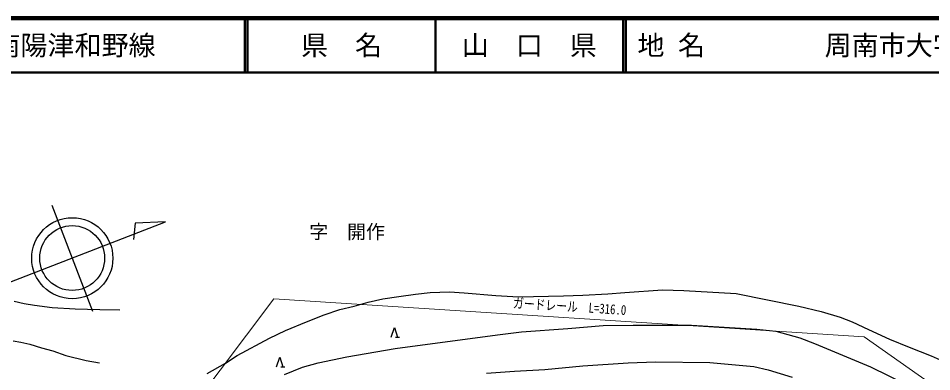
# Model space of a CAD drawing. Units: millimetres at full size, sheet at 1:1000; details may follow other scales. Extents: x 40000 to 680000, y 20000 to 380000.
# Drawn here: x 255829 to 424833, y 314630 to 380000 of the extents above; entities that cross this region are included whole.
import ezdxf
from ezdxf.enums import TextEntityAlignment as Align

# ---------------------------------------------------------------- set-up
doc = ezdxf.new("R2010")
doc.units = ezdxf.units.MM
doc.header["$LTSCALE"] = 1000
for name, color, linetype, lineweight in [('M-BGD', 7, 'Continuous', 25), ('M-BMK-SRVR', 3, 'Continuous', 25), ('M-STR-HTXT', 7, 'Continuous', 13), ('M-TTL', 2, 'Continuous', 140), ('M-TTL-LINE', 7, 'Continuous', 50)]:
    doc.layers.add(name, color=color, linetype=linetype, lineweight=lineweight)
doc.layers.add('M-BMK-HTXT', color=7, linetype='Continuous')
doc.layers.add('M-TTL-TXT', color=7, linetype='Continuous')
doc.styles.add('ＭＳ ゴシック', font='')
doc.styles.get('ＭＳ ゴシック').set_extended_font_data('MS Gothic')

msp = doc.modelspace()

# ---------------------------------------------------------------- linework, layer by layer
at = {"layer": 'M-BGD'}
for p, q in [((325620, 321027), (326372, 321027)), ((304415, 315530), (305167, 315530))]:
    msp.add_line(p, q, dxfattribs=at)
for points in [[(290760, 314275), (294156, 316229), (296341, 317602), (302331, 320845), (305245, 322254), (309180, 323885), (312395, 325150), (315301, 326131), (317944, 326766), (320565, 327476), (323277, 328083), (326256, 328549), (329316, 329001), (332015, 329285), (335588, 329428), (338325, 329234), (344156, 328742), (348379, 328510), (356731, 328690), (360271, 328794), (364916, 329027), (368054, 329285), (374997, 329764), (378989, 329675), (388628, 329098), (400274, 326741), (404370, 325747), (407881, 324698), (410089, 323859), (413136, 322413), (416991, 320626), (420645, 319141), (424733, 317550), (427523, 316362)], [(255096, 327675), (256897, 327278), (258857, 326916), (262130, 326535), (266359, 326252), (270910, 326120), (274650, 326103)], [(305088, 314129), (308445, 315483), (311299, 316292), (316642, 317356), (325558, 318903), (344515, 321435), (348963, 321980), (357531, 322618), (364024, 323150), (369570, 323240), (374307, 323229), (380382, 323252), (392469, 322477), (395983, 322138), (400423, 320918), (403138, 319876), (413477, 315516), (430105, 307368)], [(324833, 321027), (325415, 322809), (325997, 321027)], [(254880, 320351), (256324, 320080), (257967, 319697), (260133, 319073), (262196, 318495), (264631, 317653), (268420, 316697), (270870, 316257)], [(303628, 315530), (304210, 317313), (304792, 315530)], [(342463, 314361), (347667, 314756), (353261, 315037), (360281, 315724), (368693, 316257), (373755, 316481), (383755, 316352), (391907, 315565), (394548, 315006), (399028, 313598)]]:
    msp.add_lwpolyline(points, dxfattribs=at)
at = {"layer": 'M-BMK-SRVR'}
for p, q in [((262025, 345447), (269592, 325858)), ((252282, 330428), (283093, 342330)), ((277431, 342079), (277142, 339092)), ((283093, 342330), (277431, 342079))]:
    msp.add_line(p, q, dxfattribs=at)
for centre, radius in [((265824, 335613), 7500), ((265808, 335653), 6000)]:
    msp.add_circle(centre, radius, dxfattribs=at)
at = {"layer": 'M-STR-HTXT'}
msp.add_lwpolyline([(302328, 230795), (273120, 288281), (303082, 328089), (412343, 321090), (432945, 306590), (441189, 305622), (447667, 311452)], dxfattribs=at)
at = {"layer": 'M-TTL'}
msp.add_line((680000, 380000), (40000, 380000), dxfattribs=at)
at = {"layer": 'M-TTL-LINE'}
for p, q in [((297750, 380000), (297750, 370000)), ((298250, 380000), (298250, 370000)), ((333000, 380000), (333000, 370000)), ((367750, 380000), (367750, 370000)), ((368250, 380000), (368250, 370000)), ((40000, 370000), (680000, 370000))]:
    msp.add_line(p, q, dxfattribs=at)

# ---------------------------------------------------------------- texts
at = {"layer": 'M-BMK-HTXT', "style": 'ＭＳ ゴシック'}
msp.add_text('字\u3000開作', height=2566, dxfattribs=at).set_placement((316667, 340518), align=Align.MIDDLE_CENTER)
at = {"layer": 'M-STR-HTXT', "style": 'ＭＳ ゴシック', "width": 0.8}
msp.add_text('ガードレール\u3000L=316.0', height=1833, rotation=356.335, dxfattribs=at).set_placement((357754, 325237), align=Align.BOTTOM_CENTER)
at = {"layer": 'M-TTL-TXT', "style": 'ＭＳ ゴシック'}
for s, p in [('主要地方道\u3000新南陽津和野線', (216234, 375000)), ('地 名', (370380, 375000)), ('周南市大字大潮', (405024, 375000))]:
    msp.add_text(s, height=3666, dxfattribs=at).set_placement(p, align=Align.MIDDLE_LEFT)
for s, p in [('県\u3000名', (315625, 375000)), ('山\u3000口\u3000県', (350375, 375000))]:
    msp.add_text(s, height=3666, dxfattribs=at).set_placement(p, align=Align.MIDDLE_CENTER)

doc.saveas('drawing.dxf')
